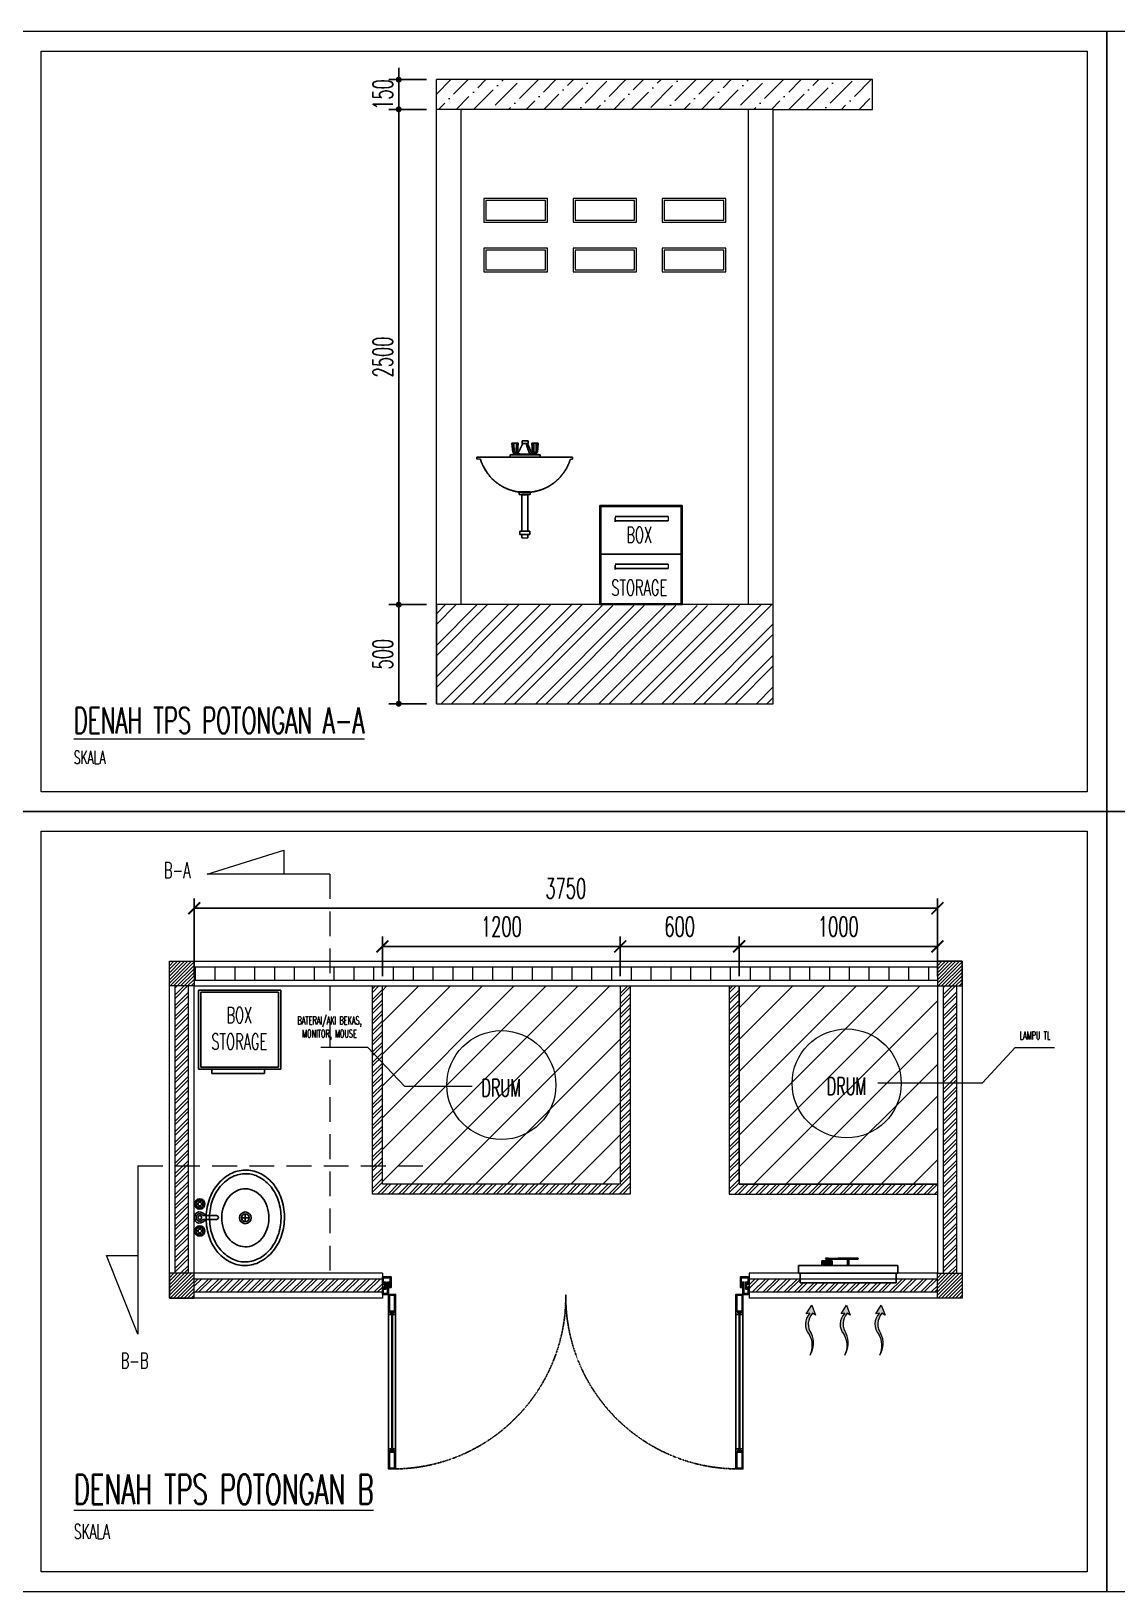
# Model space of a CAD drawing. Header units: millimetres. Extents: x -3140 to 122882, y -13467 to 35950.
# Drawn here: x 53919 to 59397, y -5590 to 2287 of the extents above; entities that cross this region are included whole.
import ezdxf

# ---------------------------------------------------------------- set-up
doc = ezdxf.new("R2010")
doc.units = ezdxf.units.MM
doc.header["$MEASUREMENT"] = 0
doc.linetypes.add('DASHEDX2', pattern=[38.1, 25.4, -12.7])
doc.linetypes.add('HIDDEN', pattern=[0.375, 0.25, -0.125])
doc.layers.add('ALM', color=120, linetype='Continuous')
doc.layers.add('Edges', color=7, linetype='Continuous')
doc.layers.add('inst ME', color=7, linetype='Continuous', lineweight=13)
doc.styles.add('300', font='rs.shx', dxfattribs={"width": 0.6, "height": 100})
doc.dimstyles.new('300', dxfattribs={"dimtxt": 50, "dimasz": 30, "dimexe": 50, "dimexo": 50, "dimgap": 30, "dimtad": 2, "dimdec": 0, "dimzin": 0, "dimtxsty": '300', "dimblk": 'DOT', "dimcen": 0.2, "dimclrd": 1, "dimclre": 1, "dimclrt": 3, "dimadec": 0, "dimazin": 0, "dimtfac": 1, "dimtdec": 0, "dimtix": 1, "dimtmove": 0, "dimatfit": 3, "dimfxl": 1, "dimtolj": 1, "dimtzin": 0, "dimarcsym": 0})
pattern_1 = [(45, (72548, -77493.48), (-26.516504, 26.516504), []), (45, (72565.68, -77493.48), (-26.516504, 26.516504), [])]

# ---------------------------------------------------------------- blocks, each defined once
blk = doc.blocks.new('A$C202B7152')
for p, q in [((0.1836, 0.5083, 0.01), (0.2175, 0.5083, 0.01)), ((0.1876, 0.4593, 0.01), (0.1836, 0.5083, 0.01)), ((0.1854, 0.5083, 0.01), (0.1895, 0.4593, 0.01)), ((0.1886, 0.5083, 0.01), (0.1916, 0.4593, 0.01)), ((0.1939, 0.5083, 0.01), (0.195, 0.4593, 0.01)), ((0.2072, 0.5083, 0.01), (0.2061, 0.4593, 0.01)), ((0.2126, 0.5083, 0.01), (0.2095, 0.4593, 0.01)), ((0.2158, 0.5083, 0.01), (0.2116, 0.4593, 0.01)), ((0.2175, 0.5083, 0.01), (0.2135, 0.4593, 0.01)), ((0.2409, 0.5057, 0.01), (0.2168, 0.4534, 0.01)), ((0.2378, 0.5215, 0.01), (0.27, 0.5215, 0.01)), ((0.2378, 0.5057, 0.01), (0.2378, 0.5215, 0.01)), ((0.27, 0.5057, 0.01), (0.2378, 0.5057, 0.01)), ((0.2661, 0.5057, 0.01), (0.2918, 0.4532, 0.01)), ((0.27, 0.5215, 0.01), (0.27, 0.5057, 0.01)), ((0.3242, 0.5083, 0.01), (0.2903, 0.5083, 0.01)), ((0.2903, 0.5083, 0.01), (0.2943, 0.4593, 0.01)), ((0.292, 0.5083, 0.01), (0.2962, 0.4593, 0.01)), ((0.2952, 0.5083, 0.01), (0.2983, 0.4593, 0.01)), ((0.3006, 0.5083, 0.01), (0.3017, 0.4593, 0.01)), ((0.3139, 0.5083, 0.01), (0.3128, 0.4593, 0.01)), ((0.3192, 0.5083, 0.01), (0.3162, 0.4593, 0.01)), ((0.3224, 0.5083, 0.01), (0.3183, 0.4593, 0.01)), ((0.3202, 0.4593, 0.01), (0.3242, 0.5083, 0.01)), ((0.1727, 0.4449, 0.01), (0.3343, 0.4449, 0.01)), ((0.1727, 0.4348, 0.01), (0.1727, 0.4449, 0.01)), ((0.2135, 0.4593, 0.01), (0.1876, 0.4593, 0.01)), ((0.2943, 0.4593, 0.01), (0.3202, 0.4593, 0.01)), ((0.3343, 0.4449, 0.01), (0.3343, 0.4348, 0.01))]:
    blk.add_line(p, q)
at = {"linetype": 'DASHEDX2'}
for p, q in [((0, 0.4338, 0.01), (0.5126, 0.4338, 0.01)), ((0, 0.4338, 0.01), (0, 0.4226, 0.01)), ((0.5126, 0.4338, 0.01), (0.5126, 0.4226, 0.01)), ((0.2271, 0.2467, 0.01), (0.2858, 0.2467, 0.01)), ((0.2271, 0.2325, 0.01), (0.2271, 0.2467, 0.01)), ((0.2858, 0.2325, 0.01), (0.2271, 0.2325, 0.01)), ((0.2392, 0.2305, 0.01), (0.2716, 0.2305, 0.01)), ((0.2392, 0.0364, 0.01), (0.2392, 0.2305, 0.01)), ((0.2716, 0.2305, 0.01), (0.2716, 0.0364, 0.01)), ((0.2858, 0.2467, 0.01), (0.2858, 0.2325, 0.01)), ((0.2291, 0.0364, 0.01), (0.2817, 0.0364, 0.01)), ((0.2291, 0.0182, 0.01), (0.2291, 0.0364, 0.01)), ((0.2817, 0.0182, 0.01), (0.2291, 0.0182, 0.01)), ((0.2392, 0, 0.01), (0.2392, 0.0182, 0.01)), ((0.2716, 0.0182, 0.01), (0.2716, 0, 0.01)), ((0.2817, 0.0364, 0.01), (0.2817, 0.0182, 0.01))]:
    blk.add_line(p, q, dxfattribs=at)
for centre, radius, start, end in [((-0.3833, 0.715, 0.01), 0.6657, 336.62365, 341.67507), ((0.2535, 0.1433, 0.01), 0.3122, 96.75998, 104.99699), ((0.1854, 0.4493, 0.01), 0.0103, 4.5286, 73.65735), ((0.1865, 0.4498, 0.01), 0.00987, 2.35421, 72.28954), ((0.1806, 0.4473, 0.01), 0.0173, 10.46857, 43.68179), ((0.2129, 0.4516, 0.01), 0.00923, 123.82998, 180.37672), ((0.2157, 0.4493, 0.01), 0.0103, 106.34265, 165.91992), ((0.2546, 0.595, 0.01), 0.1466, 255.0374, 284.68485), ((0.2535, 0.1433, 0.01), 0.3122, 75.00301, 82.96228), ((0.2921, 0.4493, 0.01), 0.0103, 14.08008, 73.65735), ((0.2949, 0.4516, 0.01), 0.00923, 359.62328, 56.17002), ((0.3272, 0.4473, 0.01), 0.0173, 136.31821, 169.53143), ((0.3213, 0.4498, 0.01), 0.00987, 107.71046, 177.64579), ((0.3224, 0.4493, 0.01), 0.0103, 106.34265, 175.4714)]:
    blk.add_arc(centre, radius, start, end)
blk.add_arc((0.2522, 0.4962, 0.01), 0.2522, 196.98117, 343.01883, dxfattribs=at)
blk = doc.blocks.new('Sink - Oval top')
for p, q in [((-1, 0), (1, 0)), ((0, 1), (0, -1))]:
    blk.add_line(p, q)
at = {"linetype": 'Continuous'}
for points in [[(-12.23, 0.39, 0.117634), (-11.46, -3.36, 0.104469), (-8.88, -6.8, 0.090016), (-5.08, -9.07, 0.08192), (-0.32, -10.02, 0.08192), (4.49, -9.38, 0.090016), (8.42, -7.36, 0.104469), (11.22, -4.09, 0.117634), (12.23, -0.39, 0.117634), (11.46, 3.36, 0.104469), (8.88, 6.8, 0.090016), (5.08, 9.07, 0.08192), (0.32, 10.02, 0.08192), (-4.49, 9.38, 0.090016), (-8.42, 7.36, 0.104469), (-11.22, 4.09, 0.117634)], [(-11.29, 0.16, 0.118622), (-10.52, -3.25, 0.104678), (-8.07, -6.36, 0.089562), (-4.54, -8.37, 0.081185), (-0.13, -9.15, 0.081185), (4.3, -8.49, 0.089562), (7.89, -6.58, 0.104678), (10.42, -3.55, 0.118622), (11.29, -0.16, 0.118622), (10.52, 3.25, 0.104678), (8.07, 6.36, 0.089562), (4.54, 8.37, 0.081185), (0.13, 9.15, 0.081185), (-4.3, 8.49, 0.089562), (-7.89, 6.58, 0.104678), (-10.42, 3.55, 0.118622)], [(-7.42, 0.08, 0.118283), (-6.91, -2.17, 0.104607), (-5.29, -4.21, 0.089718), (-2.97, -5.53, 0.081436), (-0.07, -6.04, 0.081436), (2.84, -5.59, 0.089718), (5.2, -4.33, 0.104607), (6.86, -2.32, 0.118283), (7.42, -0.08, 0.118283), (6.91, 2.17, 0.104607), (5.29, 4.21, 0.089718), (2.97, 5.53, 0.081436), (0.07, 6.04, 0.081436), (-2.84, 5.59, 0.089718), (-5.2, 4.33, 0.104607), (-6.86, 2.32, 0.118283)]]:
    blk.add_lwpolyline(points, format="xyb", close=True, dxfattribs=at)
for radius in [1.5, 1]:
    blk.add_circle((0, 0), radius)
blk = doc.blocks.new('Faucet - Bathroom top')
for p, q in [((-4.107, 0.125), (-4.375, 0.125)), ((-3.75, 0.4788), (-3.75, 0.75)), ((-3.5, 0.482), (-3.5, 0.75)), ((-3.1461, 0.125), (-2.875, 0.125)), ((3.143, 0.125), (2.875, 0.125)), ((3.5, 0.4788), (3.5, 0.75)), ((3.75, 0.482), (3.75, 0.75)), ((4.1039, 0.125), (4.375, 0.125)), ((-4.1039, -0.125), (-4.375, -0.125)), ((-3.75, -0.4821), (-3.75, -0.75)), ((-3.5, -0.4789), (-3.5, -0.75)), ((-3.143, -0.125), (-2.875, -0.125)), ((-0.5, -0.8639), (-0.5, -4.5)), ((0.5, -4.5), (0.5, -0.8631)), ((3.1461, -0.125), (2.875, -0.125)), ((3.5, -0.4821), (3.5, -0.75)), ((3.75, -0.4789), (3.75, -0.75)), ((4.107, -0.125), (4.375, -0.125))]:
    blk.add_line(p, q)
for centre, radius in [((-3.625, 0), 1.375), ((-4.625, 0), 0.2795), ((-3.625, 0), 0.5), ((-3.625, 1), 0.2795), ((-2.625, 0), 0.2795), ((0, 0), 0.5), ((3.625, 0), 1.375), ((2.625, 0), 0.2795), ((3.625, 0), 0.5), ((3.625, 1), 0.2795), ((4.625, 0), 0.2795), ((-3.625, -1), 0.2795), ((3.625, -1), 0.2795)]:
    blk.add_circle(centre, radius)
for centre, radius, start, end in [((-3.625, 0), 1, 105.2407, 164.2093), ((-3.625, 0), 1, 16.44125, 74.07887), ((0, 0), 1.5, 289.6514, 250.3603), ((0, 0), 1, 300.3431, 239.7554), ((3.625, 0), 1, 106.12, 164.0884), ((3.625, 0), 1, 16.23422, 73.90469), ((-3.625, 0), 1, 196.2342, 253.9047), ((-3.625, 0), 1, 286.12, 344.0884), ((3.625, 0), 1, 196.4413, 254.0789), ((3.625, 0), 1, 285.2407, 344.2093), ((0, -4.5), 0.5, 180, 0)]:
    blk.add_arc(centre, radius, start, end)
blk = doc.blocks.new('_ArchTick')
at = {"color": 0, "linetype": 'ByBlock', "const_width": 0.15}
blk.add_lwpolyline([(-0.5, -0.5), (0.5, 0.5)], dxfattribs=at)
blk = doc.blocks.new('*D77')
at = {"layer": 'Defpoints', "color": 0, "transparency": 16777216}
for p in [(54741.5, -2139.9), (54741.5, -2532.3), (58491.5, -2532.3)]:
    blk.add_point(p, dxfattribs=at)
at = {"layer": 'inst ME', "color": 1, "lineweight": -2, "transparency": 16777216}
for p, q in [((54741.5, -2482.3), (54741.5, -2089.9)), ((58491.5, -2482.3), (58491.5, -2089.9)), ((58491.5, -2139.9), (54741.5, -2139.9))]:
    blk.add_line(p, q, dxfattribs=at)
at = {"layer": 'inst ME', "color": 1, "lineweight": -2, "transparency": 16777216, "xscale": 60, "yscale": 60, "zscale": 60, "rotation": 180}
blk.add_blockref('_ArchTick', (54741.5, -2139.9), dxfattribs=at)
at = {"layer": 'inst ME', "color": 1, "lineweight": -2, "transparency": 16777216, "xscale": 60, "yscale": 60, "zscale": 60}
blk.add_blockref('_ArchTick', (58491.5, -2139.9), dxfattribs=at)
at = {"layer": 'inst ME', "color": 3, "transparency": 16777216, "insert": (56616.5, -2039.9), "char_height": 100, "attachment_point": 5, "style": '300'}
blk.add_mtext('\\A1;3750', dxfattribs=at)
blk = doc.blocks.new('industrial exhaust fan pl')
at = {"layer": 'Edges'}
for p, q in [((36.54, 59.13), (36.54, 63.13)), ((48.3, 63.13), (36.54, 63.13)), ((48.3, 64.5), (48.21, 64.5)), ((48.21, 64.5), (48.21, 64.27)), ((48.21, 64.27), (48.3, 64.27)), ((48.3, 65.34), (48.3, 64.5)), ((49.64, 65.34), (48.3, 65.34)), ((48.54, 64.5), (48.3, 64.5)), ((48.3, 64.27), (48.3, 63.13)), ((48.3, 64.27), (48.92, 64.27)), ((48.3, 63.13), (48.39, 63.13)), ((48.92, 64.27), (48.39, 63.83)), ((48.39, 63.83), (48.39, 63.13)), ((48.39, 63.13), (48.44, 63.13)), ((48.44, 63.83), (48.45, 63.84)), ((48.44, 63.83), (48.44, 63.13)), ((48.44, 63.13), (48.45, 63.13)), ((48.45, 63.84), (48.92, 64.24)), ((48.45, 63.84), (48.45, 63.13)), ((48.45, 63.13), (48.57, 63.13)), ((49.09, 65.27), (48.54, 64.5)), ((48.54, 64.5), (53.17, 64.5)), ((48.57, 63.83), (48.99, 64.18)), ((48.57, 63.83), (48.57, 63.13)), ((48.57, 63.13), (48.77, 63.13)), ((48.77, 63.83), (49.15, 64.12)), ((48.77, 63.83), (48.77, 63.13)), ((48.77, 63.13), (49.44, 63.13)), ((48.92, 64.27), (48.92, 64.27)), ((48.92, 64.27), (48.92, 64.24)), ((48.92, 64.24), (48.97, 64.27)), ((48.92, 64.27), (48.97, 64.27)), ((48.99, 64.27), (48.97, 64.27)), ((48.99, 64.27), (48.99, 64.18)), ((48.99, 64.18), (49.1, 64.27)), ((48.99, 64.27), (49.1, 64.27)), ((49.64, 65.27), (49.09, 65.27)), ((49.1, 64.27), (49.15, 64.27)), ((49.15, 64.27), (49.15, 64.12)), ((49.15, 64.12), (49.36, 64.27)), ((49.15, 64.27), (49.36, 64.27)), ((49.36, 64.27), (49.44, 64.27)), ((49.44, 64.27), (49.44, 63.13)), ((49.44, 64.27), (49.55, 64.27)), ((49.44, 63.13), (49.55, 63.13)), ((49.55, 63.83), (49.55, 64.27)), ((49.55, 64.27), (49.64, 64.27)), ((49.55, 63.83), (49.55, 63.13)), ((49.64, 63.83), (49.55, 63.83)), ((49.55, 63.13), (49.64, 63.13)), ((49.64, 65.34), (49.64, 65.27)), ((50.55, 65.34), (49.64, 65.34)), ((49.64, 65.27), (52.07, 65.27)), ((49.64, 63.83), (49.64, 64.27)), ((49.64, 64.27), (49.97, 64.27)), ((49.64, 63.83), (49.64, 63.13)), ((49.64, 63.13), (49.97, 63.13)), ((49.97, 63.83), (49.97, 64.27)), ((49.97, 64.27), (50.06, 64.27)), ((50.06, 63.83), (49.97, 63.83)), ((49.97, 63.83), (49.97, 63.13)), ((49.97, 63.13), (50.06, 63.13)), ((50.06, 63.83), (50.06, 64.27)), ((50.39, 64.27), (50.06, 64.27)), ((50.06, 63.83), (50.06, 63.13)), ((50.06, 63.13), (50.39, 63.13)), ((50.11, 66.59), (50.11, 66.72)), ((50.11, 66.72), (51.61, 66.72)), ((50.11, 66.59), (50.55, 66.59)), ((50.11, 66.2), (50.11, 66.33)), ((50.55, 66.33), (50.11, 66.33)), ((50.11, 66.2), (50.55, 66.2)), ((50.39, 63.83), (50.39, 64.27)), ((50.39, 64.27), (50.48, 64.27)), ((50.48, 63.83), (50.39, 63.83)), ((50.39, 63.83), (50.39, 63.13)), ((50.39, 63.13), (50.48, 63.13)), ((50.48, 63.83), (50.48, 64.27)), ((50.48, 64.27), (50.81, 64.27)), ((50.48, 63.83), (50.48, 63.13)), ((50.48, 63.13), (50.81, 63.13)), ((50.55, 66.33), (50.55, 66.59)), ((50.56, 66.59), (50.55, 66.59)), ((50.56, 66.33), (50.55, 66.33)), ((50.55, 65.34), (50.55, 66.2)), ((50.55, 66.2), (51.16, 66.2)), ((50.55, 65.34), (51.16, 65.34)), ((50.56, 66.59), (50.56, 66.33)), ((50.56, 66.59), (51.61, 66.59)), ((51.61, 66.33), (50.56, 66.33)), ((50.81, 63.83), (50.81, 64.27)), ((50.9, 64.27), (50.81, 64.27)), ((50.81, 63.83), (50.9, 63.83)), ((50.81, 63.83), (50.81, 63.13)), ((50.81, 63.13), (50.9, 63.13)), ((50.9, 64.27), (51.19, 64.27)), ((50.9, 63.83), (50.9, 64.27)), ((50.9, 63.83), (50.9, 63.13)), ((50.9, 63.13), (51.19, 63.13)), ((51.16, 65.34), (51.16, 66.2)), ((51.16, 66.2), (51.61, 66.2)), ((52.07, 65.34), (51.16, 65.34)), ((51.19, 63.83), (51.19, 64.27)), ((51.19, 64.27), (51.27, 64.27)), ((51.19, 63.83), (51.27, 63.83)), ((51.19, 63.83), (51.19, 63.13)), ((51.19, 63.13), (51.27, 63.13)), ((51.27, 63.83), (51.27, 64.27)), ((51.61, 64.27), (51.27, 64.27)), ((51.27, 63.83), (51.27, 63.13)), ((51.27, 63.13), (51.61, 63.13)), ((51.61, 66.59), (51.61, 66.72)), ((56.54, 66.59), (51.61, 66.59)), ((51.61, 66.2), (51.61, 66.33)), ((51.61, 66.33), (56.54, 66.33)), ((51.61, 63.83), (51.61, 64.27)), ((51.61, 64.27), (51.69, 64.27)), ((51.61, 63.83), (51.61, 63.13)), ((51.61, 63.83), (51.69, 63.83)), ((51.61, 63.13), (51.69, 63.13)), ((51.69, 63.83), (51.69, 64.27)), ((51.69, 64.27), (52.02, 64.27)), ((51.69, 63.83), (51.69, 63.13)), ((51.69, 63.13), (52.02, 63.13)), ((52.02, 63.83), (52.02, 64.27)), ((52.02, 64.27), (52.11, 64.27)), ((52.02, 63.83), (52.11, 63.83)), ((52.02, 63.83), (52.02, 63.13)), ((52.02, 63.13), (52.11, 63.13)), ((52.07, 65.34), (52.07, 65.27)), ((53.41, 65.34), (52.07, 65.34)), ((52.62, 65.27), (52.07, 65.27)), ((52.11, 63.83), (52.11, 64.27)), ((52.28, 64.27), (52.11, 64.27)), ((52.11, 63.83), (52.11, 63.13)), ((52.11, 63.13), (52.28, 63.13)), ((52.28, 64.27), (52.28, 63.13)), ((52.28, 64.27), (52.36, 64.27)), ((52.28, 63.13), (52.94, 63.13)), ((52.57, 64.11), (52.36, 64.27)), ((52.36, 64.27), (52.57, 64.27)), ((52.57, 64.27), (52.57, 64.11)), ((52.57, 64.27), (52.62, 64.27)), ((52.94, 63.83), (52.57, 64.11)), ((52.62, 65.27), (53.17, 64.5)), ((52.73, 64.19), (52.62, 64.27)), ((52.62, 64.27), (52.73, 64.27)), ((52.73, 64.27), (52.73, 64.19)), ((52.73, 64.27), (52.75, 64.27)), ((53.14, 63.83), (52.73, 64.19)), ((52.78, 64.25), (52.75, 64.27)), ((52.75, 64.27), (52.78, 64.27)), ((52.78, 64.27), (52.78, 64.25)), ((52.79, 64.27), (52.78, 64.27)), ((52.78, 64.27), (52.78, 64.27)), ((52.78, 64.27), (52.79, 64.27)), ((53.26, 63.83), (52.78, 64.25)), ((52.79, 64.27), (52.79, 64.27)), ((53.32, 63.83), (52.79, 64.27)), ((53.41, 64.27), (52.79, 64.27)), ((52.94, 63.83), (52.94, 63.13)), ((52.94, 63.13), (53.14, 63.13)), ((53.14, 63.83), (53.14, 63.13)), ((53.14, 63.13), (53.26, 63.13)), ((53.41, 64.5), (53.17, 64.5)), ((53.26, 63.83), (53.26, 63.13)), ((53.26, 63.13), (53.32, 63.13)), ((53.32, 63.83), (53.32, 63.13)), ((53.32, 63.13), (53.41, 63.13)), ((53.41, 64.5), (53.41, 65.34)), ((53.5, 64.5), (53.41, 64.5)), ((53.41, 64.27), (53.5, 64.27)), ((53.41, 63.13), (53.41, 64.27)), ((61.2, 63.13), (53.41, 63.13)), ((53.5, 64.5), (53.5, 64.27)), ((56.54, 66.59), (56.54, 66.72)), ((56.54, 66.72), (66.55, 66.72)), ((56.54, 66.59), (57.35, 66.59)), ((56.54, 66.2), (56.54, 66.33)), ((57.35, 66.33), (56.54, 66.33)), ((56.54, 66.2), (61.03, 66.2)), ((57.35, 66.33), (57.35, 66.59)), ((57.35, 66.59), (66.39, 66.59)), ((66.39, 66.33), (57.35, 66.33)), ((61.03, 66.2), (61.03, 66.07)), ((61.23, 66.2), (61.03, 66.2)), ((61.03, 66.07), (61.2, 66.07)), ((61.2, 63.13), (61.2, 66.07)), ((61.2, 66.07), (61.23, 66.07)), ((61.2, 63.13), (61.89, 63.13)), ((61.23, 66.2), (61.23, 66.07)), ((61.23, 66.2), (61.86, 66.2)), ((61.23, 66.07), (61.86, 66.07)), ((61.86, 66.2), (61.86, 66.07)), ((61.86, 66.2), (62.06, 66.2)), ((61.86, 66.07), (61.89, 66.07)), ((61.89, 63.13), (61.89, 66.07)), ((61.89, 66.07), (62.06, 66.07)), ((61.89, 63.13), (86.54, 63.13)), ((62.06, 66.2), (62.06, 66.07)), ((62.06, 66.2), (66.55, 66.2)), ((66.39, 66.59), (66.39, 66.33)), ((66.39, 66.59), (66.55, 66.59)), ((66.39, 66.33), (66.55, 66.33)), ((66.55, 66.59), (66.55, 66.72)), ((66.55, 66.2), (66.55, 66.33)), ((86.54, 59.13), (86.54, 63.13)), ((36.54, 59.13), (37.34, 59.13)), ((37.34, 59.13), (37.34, 54.25)), ((37.34, 59.13), (85.75, 59.13)), ((85.75, 59.13), (85.75, 54.25)), ((85.75, 59.13), (86.54, 59.13)), ((85.75, 54.25), (37.34, 54.25))]:
    blk.add_line(p, q, dxfattribs=at)
blk = doc.blocks.new('*D57')
at = {"layer": 'Defpoints', "color": 0, "transparency": 16777216}
for p in [(57491.1, -2332.5), (56891.5, -2532.3), (57491.1, -2532.3)]:
    blk.add_point(p, dxfattribs=at)
at = {"layer": 'inst ME', "color": 1, "lineweight": -2, "transparency": 16777216}
for p, q in [((56891.5, -2482.3), (56891.5, -2282.5)), ((57491.1, -2482.3), (57491.1, -2282.5)), ((56891.5, -2332.5), (57491.1, -2332.5))]:
    blk.add_line(p, q, dxfattribs=at)
at = {"layer": 'inst ME', "color": 1, "lineweight": -2, "transparency": 16777216, "xscale": 60, "yscale": 60, "zscale": 60, "rotation": 180}
blk.add_blockref('_ArchTick', (56891.5, -2332.5), dxfattribs=at)
at = {"layer": 'inst ME', "color": 1, "lineweight": -2, "transparency": 16777216, "xscale": 60, "yscale": 60, "zscale": 60}
blk.add_blockref('_ArchTick', (57491.1, -2332.5), dxfattribs=at)
at = {"layer": 'inst ME', "color": 3, "transparency": 16777216, "insert": (57191.3, -2232.5), "char_height": 100, "attachment_point": 5, "style": '300'}
blk.add_mtext('\\A1;600', dxfattribs=at)
blk = doc.blocks.new('*D78')
at = {"layer": 'Defpoints', "color": 0, "transparency": 16777216}
for p in [(58491.5, -2332.5), (57491.5, -2532.3), (58491.5, -2532.3)]:
    blk.add_point(p, dxfattribs=at)
at = {"layer": 'inst ME', "color": 1, "lineweight": -2, "transparency": 16777216}
for p, q in [((57491.5, -2482.3), (57491.5, -2282.5)), ((58491.5, -2482.3), (58491.5, -2282.5)), ((57491.5, -2332.5), (58491.5, -2332.5))]:
    blk.add_line(p, q, dxfattribs=at)
at = {"layer": 'inst ME', "color": 1, "lineweight": -2, "transparency": 16777216, "xscale": 60, "yscale": 60, "zscale": 60, "rotation": 180}
blk.add_blockref('_ArchTick', (57491.5, -2332.5), dxfattribs=at)
at = {"layer": 'inst ME', "color": 1, "lineweight": -2, "transparency": 16777216, "xscale": 60, "yscale": 60, "zscale": 60}
blk.add_blockref('_ArchTick', (58491.5, -2332.5), dxfattribs=at)
at = {"layer": 'inst ME', "color": 3, "transparency": 16777216, "insert": (57991.5, -2232.5), "char_height": 100, "attachment_point": 5, "style": '300'}
blk.add_mtext('\\A1;1000', dxfattribs=at)
blk = doc.blocks.new('*D79')
at = {"layer": 'Defpoints', "color": 0, "transparency": 16777216}
for p in [(55691.5, -2332.5), (55691.5, -2532.3), (56891.5, -2532.3)]:
    blk.add_point(p, dxfattribs=at)
at = {"layer": 'inst ME', "color": 1, "lineweight": -2, "transparency": 16777216}
for p, q in [((55691.5, -2482.3), (55691.5, -2282.5)), ((56891.5, -2482.3), (56891.5, -2282.5)), ((56891.5, -2332.5), (55691.5, -2332.5))]:
    blk.add_line(p, q, dxfattribs=at)
at = {"layer": 'inst ME', "color": 1, "lineweight": -2, "transparency": 16777216, "xscale": 60, "yscale": 60, "zscale": 60, "rotation": 180}
blk.add_blockref('_ArchTick', (55691.5, -2332.5), dxfattribs=at)
at = {"layer": 'inst ME', "color": 1, "lineweight": -2, "transparency": 16777216, "xscale": 60, "yscale": 60, "zscale": 60}
blk.add_blockref('_ArchTick', (56891.5, -2332.5), dxfattribs=at)
at = {"layer": 'inst ME', "color": 3, "transparency": 16777216, "insert": (56291.5, -2232.5), "char_height": 100, "attachment_point": 5, "style": '300'}
blk.add_mtext('\\A1;1200', dxfattribs=at)
blk = doc.blocks.new('_Dot')
at = {"color": 0, "lineweight": -2}
blk.add_line((-0.5, 0), (-1, 0), dxfattribs=at)
at = {"color": 0, "const_width": 0.5}
blk.add_lwpolyline([(-0.25, 0, 1), (0.25, 0, 1)], format="xyb", close=True, dxfattribs=at)
blk = doc.blocks.new('*D70')
at = {"color": 1, "lineweight": -2, "transparency": 16777216}
for p, q in [((55913.5, -607.6), (55723.5, -607.6)), ((55773.5, -1077.6), (55773.5, -637.6)), ((55913.5, -1107.6), (55723.5, -1107.6))]:
    blk.add_line(p, q, dxfattribs=at)
at = {"layer": 'Defpoints', "color": 0, "transparency": 16777216}
for p in [(55773.5, -607.6), (55963.5, -607.6), (55963.5, -1107.6)]:
    blk.add_point(p, dxfattribs=at)
at = {"color": 1, "lineweight": -2, "transparency": 16777216, "xscale": 30, "yscale": 30, "zscale": 30}
for p, rotation in [((55773.5, -607.6), 90), ((55773.5, -1107.6), 270)]:
    blk.add_blockref('_Dot', p, dxfattribs=dict(at, rotation=rotation))
at = {"color": 3, "transparency": 16777216, "insert": (55693.5, -857.6), "char_height": 100, "attachment_point": 5, "rotation": 90, "style": '300'}
blk.add_mtext('\\A1;500', dxfattribs=at)
blk = doc.blocks.new('*D71')
at = {"color": 1, "lineweight": -2, "transparency": 16777216}
for p, q in [((55913.5, 1892.4), (55723.5, 1892.4)), ((55773.5, -577.6), (55773.5, 1862.4)), ((55913.5, -607.6), (55723.5, -607.6))]:
    blk.add_line(p, q, dxfattribs=at)
at = {"layer": 'Defpoints', "color": 0, "transparency": 16777216}
for p in [(55773.5, 1892.4), (55963.5, 1892.4), (55963.5, -607.6)]:
    blk.add_point(p, dxfattribs=at)
at = {"color": 1, "lineweight": -2, "transparency": 16777216, "xscale": 30, "yscale": 30, "zscale": 30}
for p, rotation in [((55773.5, 1892.4), 90), ((55773.5, -607.6), 270)]:
    blk.add_blockref('_Dot', p, dxfattribs=dict(at, rotation=rotation))
at = {"color": 3, "transparency": 16777216, "insert": (55693.5, 642.4), "char_height": 100, "attachment_point": 5, "rotation": 90, "style": '300'}
blk.add_mtext('\\A1;2500', dxfattribs=at)
blk = doc.blocks.new('*D72')
at = {"color": 1, "lineweight": -2, "transparency": 16777216}
for p, q in [((55773.5, 2072.4), (55773.5, 2102.4)), ((55913.5, 2042.4), (55723.5, 2042.4)), ((55773.5, 1892.4), (55773.5, 2042.4)), ((55913.5, 1892.4), (55723.5, 1892.4)), ((55773.5, 1862.4), (55773.5, 1832.4))]:
    blk.add_line(p, q, dxfattribs=at)
at = {"layer": 'Defpoints', "color": 0, "transparency": 16777216}
for p in [(55773.5, 2042.4), (55963.5, 2042.4), (55963.5, 1892.4)]:
    blk.add_point(p, dxfattribs=at)
at = {"color": 1, "lineweight": -2, "transparency": 16777216, "xscale": 30, "yscale": 30, "zscale": 30}
for p, rotation in [((55773.5, 2042.4), 270), ((55773.5, 1892.4), 90)]:
    blk.add_blockref('_Dot', p, dxfattribs=dict(at, rotation=rotation))
at = {"color": 3, "transparency": 16777216, "insert": (55693.5, 1967.4), "char_height": 100, "attachment_point": 5, "rotation": 90, "style": '300'}
blk.add_mtext('\\A1;150', dxfattribs=at)

msp = doc.modelspace()

# ---------------------------------------------------------------- hatches: boundary and pattern name
at = {"layer": 'inst ME'}
h = msp.add_hatch(dxfattribs=at)
h.set_pattern_fill('ANSI36', color=4, scale=500)
h.set_pattern_definition([(45, (36870.45, -90220.656), (33.14563, 121.53398), [156.25, -31.25, 0, -31.25])])
h.paths.add_polyline_path([(58163.5, 2042.4), (55963.5, 2042.4), (55963.5, 1892.4), (57663.5, 1892.4), (58163.5, 1892.4)])
h = msp.add_hatch(dxfattribs=at)
h.set_pattern_fill('ANSI32', color=129, scale=300)
h.set_pattern_definition([(45, (56264.03, -74493.78), (-79.54951, 79.54951), []), (45, (56317.06, -74493.78), (-79.54951, 79.54951), [])])
h.paths.add_polyline_path([(55963.5, -607.6), (56783.9, -607.6), (56783.9, -612.6), (57199.3, -612.6), (57663.5, -607.6), (57663.5, -1107.6), (55963.5, -1107.6)])
h = msp.add_hatch(dxfattribs=at)
h.set_pattern_fill('ANSI31', color=129, scale=100, angle=360)
h.set_pattern_definition([(45, (125227.82, -34614.245), (-8.8388348, 8.8388348), [])])
h.paths.add_polyline_path([(54741.5, -2407.3), (54616.5, -2407.3), (54616.5, -2532.3), (54741.5, -2532.3)])
h = msp.add_hatch(dxfattribs=at)
h.set_pattern_fill('_USER', color=4, scale=100, angle=90, pattern_type=0)
h.set_pattern_definition([(90, (72548, -77493.48), (-100, 6e-15), [])])
h.paths.add_polyline_path([(58491.5, -2436.3), (54741.5, -2436.3), (54741.5, -2503.3), (58491.5, -2503.3)])
h = msp.add_hatch(dxfattribs=at)
h.set_pattern_fill('ANSI31', color=129, scale=100, angle=360)
h.set_pattern_definition([(45, (129102.82, -34614.245), (-8.8388348, 8.8388348), [])])
h.paths.add_polyline_path([(58616.5, -2407.3), (58491.5, -2407.3), (58491.5, -2532.3), (58616.5, -2532.3)])
h = msp.add_hatch(dxfattribs=at)
h.set_pattern_fill('ANSI32', color=129, scale=100, angle=360)
h.set_pattern_definition([(45, (125227.82, -34614.245), (-26.516504, 26.516504), []), (45, (125245.498, -34614.245), (-26.516504, 26.516504), [])])
h.paths.add_polyline_path([(54712.5, -2532.3), (54645.5, -2532.3), (54645.5, -3982.3), (54712.5, -3982.3)])
h = msp.add_hatch(dxfattribs=at)
h.set_pattern_fill('ANSI32', color=4, scale=100)
h.set_pattern_definition([(45, (72548, -77493.48), (-26.516504, 26.516504), []), (45, (72565.68, -77493.48), (-26.516504, 26.516504), [])])
h.paths.add_polyline_path([(56941.5, -2532.3), (56891.5, -2532.3), (56891.5, -3532.3), (55691.5, -3532.3), (55691.5, -2532.3), (55641.5, -2532.3), (55641.5, -3582.3), (56941.5, -3582.3)])
h.paths.add_polyline_path([(57491.5, -2532.3), (57441.5, -2532.3), (57441.5, -3582.3), (58491.5, -3582.3), (58491.5, -3532.3), (57491.5, -3532.3)])
h = msp.add_hatch(dxfattribs=at)
h.set_pattern_fill('ANSI31', color=129, scale=909.090909, angle=360)
h.set_pattern_definition([(45, (77832.31, -70891.47), (-80.35304, 80.35304), [])])
h.paths.add_polyline_path([(56891.5, -2532.3), (55691.5, -2532.3), (55691.5, -3532.3), (56891.5, -3532.3)])
h = msp.add_hatch(dxfattribs=at)
h.set_pattern_fill('ANSI31', color=129, scale=909.090909, angle=360)
h.set_pattern_definition([(45, (82126.8, -59002.83), (-80.35304, 80.35304), [])])
h.paths.add_polyline_path([(58491.5, -2532.3), (57491.5, -2532.3), (57491.5, -3532.3), (58491.5, -3532.3)])
h = msp.add_hatch(dxfattribs=at)
h.set_pattern_fill('ANSI32', color=129, scale=100, angle=360)
h.set_pattern_definition([(45, (129102.82, -34614.245), (-26.516504, 26.516504), []), (45, (129120.498, -34614.245), (-26.516504, 26.516504), [])])
h.paths.add_polyline_path([(58587.5, -2532.3), (58520.5, -2532.3), (58520.5, -3982.3), (58587.5, -3982.3)])
h = msp.add_hatch(dxfattribs=at)
h.set_pattern_fill('ANSI31', color=129, scale=100, angle=360)
h.set_pattern_definition([(45, (125227.82, -36189.245), (-8.8388348, 8.8388348), [])])
h.paths.add_polyline_path([(54741.5, -3982.3), (54616.5, -3982.3), (54616.5, -4107.3), (54741.5, -4107.3)])
h = msp.add_hatch(dxfattribs=at)
h.set_pattern_fill('ANSI32', color=129, scale=100, angle=360)
h.set_pattern_definition(pattern_1)
h.paths.add_polyline_path([(55691.4, -4011.3), (54741.5, -4011.3), (54741.5, -4078.3), (55691.4, -4078.3)])
h = msp.add_hatch(dxfattribs=at)
h.set_pattern_fill('ANSI32', color=129, scale=100, angle=360)
h.set_pattern_definition(pattern_1)
h.paths.add_polyline_path([(58491.5, -4011.3), (58283.6, -4011.3), (58283.6, -4031.1), (57799.3, -4031.1), (57799.3, -4011.3), (57541.4, -4011.3), (57541.4, -4078.3), (58491.5, -4078.3)])
h = msp.add_hatch(dxfattribs=at)
h.set_pattern_fill('ANSI31', color=129, scale=100, angle=360)
h.set_pattern_definition([(45, (129102.82, -36189.245), (-8.8388348, 8.8388348), [])])
h.paths.add_polyline_path([(58616.5, -3982.3), (58491.5, -3982.3), (58491.5, -4107.3), (58616.5, -4107.3)])
h = msp.add_hatch(color=4, dxfattribs=at)
h.dxf.hatch_style = 1
h.paths.add_polyline_path([(57830, -4187), (57848.7, -4184.4, 0.398617), (57844.9, -4291.3, -0.256098), (57849.5, -4394.9, 0.254419), (57855.5, -4287.2, -0.347199), (57860.7, -4184.4), (57876.2, -4193.5), (57857.3, -4142.5)])
h = msp.add_hatch(color=4, dxfattribs=at)
h.dxf.hatch_style = 1
h.paths.add_polyline_path([(58005.5, -4187), (58024.2, -4184.4, 0.398617), (58020.4, -4291.3, -0.256098), (58025, -4394.9, 0.254419), (58031.1, -4287.2, -0.347199), (58036.2, -4184.4), (58051.7, -4193.5), (58032.8, -4142.5)])
h = msp.add_hatch(color=4, dxfattribs=at)
h.dxf.hatch_style = 1
h.paths.add_polyline_path([(58181.1, -4187), (58199.7, -4184.4, 0.398617), (58195.9, -4291.3, -0.256098), (58200.6, -4394.9, 0.254419), (58206.6, -4287.2, -0.347199), (58211.7, -4184.4), (58227.2, -4193.5), (58208.3, -4142.5)])

# ---------------------------------------------------------------- linework, layer by layer
at = {"linetype": 'Continuous'}
for p, q in [((56866, -189.8), (56866, -167.6)), ((57132.7, -184.8), (56866, -184.8)), ((56866, -429.8), (56866, -407.6)), ((57132.7, -424.8), (56866, -424.8)), ((54763.2, -2552.7), (54763.2, -2952.6)), ((55178.6, -2552.7), (54763.2, -2552.7)), ((54774.3, -2563.8), (54774.3, -2941.5)), ((55167.5, -2563.8), (54774.3, -2563.8)), ((55167.5, -2941.5), (55167.5, -2563.8)), ((55178.6, -2952.6), (55178.6, -2552.7)), ((54763.2, -2952.6), (55178.6, -2952.6)), ((54774.3, -2941.5), (55167.5, -2941.5)), ((54829.9, -2952.6), (54829.9, -2974.8)), ((54829.9, -2974.8), (55096.5, -2974.8)), ((55096.5, -2974.8), (55096.5, -2952.6))]:
    msp.add_line(p, q, dxfattribs=at)
for points in [[(56788.9, -607.6), (56788.9, -107.6), (57204.3, -107.6), (57204.3, -607.6), (56788.9, -607.6)], [(56866, -162.6), (57132.7, -162.6)], [(57194.3, -352.6), (56788.9, -352.6)], [(56866, -402.6), (57132.7, -402.6)]]:
    msp.add_lwpolyline(points)
msp.add_lwpolyline([(56793.9, -602.6), (56793.9, -112.6), (57199.3, -112.6), (57199.3, -602.6)], close=True)
at = {"layer": 'ALM'}
for p, q in [((55722.2, -4190), (55722.2, -4868.4)), ((55757.5, -4190), (55757.5, -4868.4)), ((57475.3, -4190), (57475.3, -4868.4)), ((57510.6, -4190), (57510.6, -4868.4))]:
    msp.add_line(p, q, dxfattribs=at)
for points in [[(55722.2, -4031.4), (55727.1, -4031.4), (55731.1, -4039.4), (55735.5, -4039.4), (55735.5, -4000.6), (55691.4, -4000.6), (55691.4, -4039.4), (55695.8, -4039.4), (55699.8, -4031.4), (55704.2, -4031.4), (55704.2, -4044.7), (55704.2, -4057.9), (55699.8, -4057.9), (55695.8, -4049.9), (55691.4, -4049.9), (55691.4, -4088.7), (55722.2, -4088.7)], [(55717.8, -4084.3), (55695.8, -4084.3), (55695.8, -4062.3), (55708.6, -4062.3), (55708.6, -4044.7), (55708.6, -4027), (55695.8, -4027), (55695.8, -4005), (55731.1, -4005), (55731.1, -4027), (55717.8, -4027)], [(57510.6, -4031.4), (57505.7, -4031.4), (57501.8, -4039.4), (57497.4, -4039.4), (57497.4, -4000.6), (57541.4, -4000.6), (57541.4, -4039.4), (57537, -4039.4), (57533, -4031.4), (57528.6, -4031.4), (57528.6, -4044.7), (57528.6, -4057.9), (57533, -4057.9), (57537, -4049.9), (57541.4, -4049.9), (57541.4, -4088.7), (57510.6, -4088.7)], [(57515, -4084.3), (57537, -4084.3), (57537, -4062.3), (57524.2, -4062.3), (57524.2, -4044.7), (57524.2, -4027), (57537, -4027), (57537, -4005), (57501.8, -4005), (57501.8, -4027), (57515, -4027)], [(55745.2, -4190), (55745.2, -4185.6), (55748.7, -4181.7), (55748.7, -4177.2), (55731.1, -4177.2), (55731.1, -4181.7), (55734.6, -4185.6), (55734.6, -4190), (55722.2, -4190), (55722.2, -4088.7), (55726.7, -4088.7), (55726.7, -4088.7), (55753.1, -4088.7), (55753.1, -4088.7), (55757.5, -4088.7), (55757.5, -4190)], [(55735.5, -4040.3), (55730.5, -4040.3), (55726.6, -4032.3), (55723.1, -4032.3), (55723.1, -4044.7), (55731.1, -4044.7), (55731.1, -4049.1), (55723.1, -4049.1), (55723.1, -4053.5), (55735.5, -4053.5)], [(55753.1, -4172.8), (55753.1, -4093.1), (55726.7, -4093.1), (55726.7, -4172.8)], [(57487.7, -4190), (57487.7, -4185.6), (57484.2, -4181.7), (57484.2, -4177.2), (57501.8, -4177.2), (57501.8, -4181.7), (57498.2, -4185.6), (57498.2, -4190), (57510.6, -4190), (57510.6, -4088.7), (57506.2, -4088.7), (57506.2, -4088.7), (57479.7, -4088.7), (57479.7, -4088.7), (57475.3, -4088.7), (57475.3, -4190)], [(57479.7, -4172.8), (57479.7, -4093.1), (57506.2, -4093.1), (57506.2, -4172.8)], [(57497.4, -4040.3), (57502.3, -4040.3), (57506.3, -4032.3), (57509.7, -4032.3), (57509.7, -4044.7), (57501.8, -4044.7), (57501.8, -4049.1), (57509.7, -4049.1), (57509.7, -4053.5), (57497.4, -4053.5)], [(55745.2, -4868.4), (55745.2, -4872.8), (55748.7, -4876.7), (55748.7, -4881.1), (55731.1, -4881.1), (55731.1, -4876.7), (55734.6, -4872.8), (55734.6, -4868.4), (55722.2, -4868.4), (55722.2, -4969.7), (55726.7, -4969.7), (55726.7, -4969.7), (55753.1, -4969.7), (55753.1, -4969.7), (55757.5, -4969.7), (55757.5, -4868.4)], [(57487.7, -4868.4), (57487.7, -4872.8), (57484.2, -4876.7), (57484.2, -4881.1), (57501.8, -4881.1), (57501.8, -4876.7), (57498.2, -4872.8), (57498.2, -4868.4), (57510.6, -4868.4), (57510.6, -4969.7), (57506.2, -4969.7), (57506.2, -4969.7), (57479.7, -4969.7), (57479.7, -4969.7), (57475.3, -4969.7), (57475.3, -4868.4)], [(55753.1, -4885.5), (55753.1, -4965.3), (55726.7, -4965.3), (55726.7, -4885.5)], [(57479.7, -4885.5), (57479.7, -4965.3), (57506.2, -4965.3), (57506.2, -4885.5)]]:
    msp.add_lwpolyline(points, close=True, dxfattribs=at)
at = {"layer": 'ALM', "color": 251}
for points in [[(55741.6, -4190), (55741.6, -4180.8), (55738.1, -4180.8), (55738.1, -4190), (55734.6, -4190), (55734.6, -4177.2), (55745.2, -4177.2), (55745.2, -4190)], [(55738.1, -4877.6), (55738.1, -4180.8), (55741.6, -4180.8), (55741.6, -4877.6)], [(57491.2, -4190), (57491.2, -4180.8), (57494.7, -4180.8), (57494.7, -4190), (57498.2, -4190), (57498.2, -4177.2), (57487.7, -4177.2), (57487.7, -4190)], [(57494.7, -4877.6), (57494.7, -4180.8), (57491.2, -4180.8), (57491.2, -4877.6)], [(55741.6, -4868.4), (55741.6, -4877.6), (55738.1, -4877.6), (55738.1, -4868.4), (55734.6, -4868.4), (55734.6, -4881.1), (55745.2, -4881.1), (55745.2, -4868.4)], [(57491.2, -4868.4), (57491.2, -4877.6), (57494.7, -4877.6), (57494.7, -4868.4), (57498.2, -4868.4), (57498.2, -4881.1), (57487.7, -4881.1), (57487.7, -4868.4)]]:
    msp.add_lwpolyline(points, close=True, dxfattribs=at)
at = {"layer": 'ALM', "color": 251, "linetype": 'HIDDEN', "ltscale": 0.35}
for centre, start, end in [((55746, -4099.3), 270.75602, 0.69443), ((57487, -4099.3), 179.30557, 269.24398)]:
    msp.add_arc(centre, 870.5, start, end, dxfattribs=at)
at = {"layer": 'inst ME'}
for p, q in [((55691.4, -3982.3), (55691.4, -4107.3)), ((57541.4, -3982.3), (57541.4, -4107.3))]:
    msp.add_line(p, q, dxfattribs=at)
for points in [[(59346.6, -1651.6), (53869.3, -1651.6), (53869.3, 2286.8), (59346.6, 2286.8)], [(64823.9, -1651.6), (59346.6, -1651.6), (59346.6, 2286.8), (64823.9, 2286.8)], [(59246.6, -1551.6), (53969.3, -1551.6), (53969.3, 2186.8), (59246.6, 2186.8)], [(56203.5, 1442.4), (56203.5, 1322.4), (56523.5, 1322.4), (56523.5, 1442.4)], [(56653.5, 1442.4), (56653.5, 1322.4), (56973.5, 1322.4), (56973.5, 1442.4)], [(57103.5, 1442.4), (57103.5, 1322.4), (57423.5, 1322.4), (57423.5, 1442.4)], [(56203.5, 1192.4), (56203.5, 1072.4), (56523.5, 1072.4), (56523.5, 1192.4)], [(56653.5, 1192.4), (56653.5, 1072.4), (56973.5, 1072.4), (56973.5, 1192.4)], [(57103.5, 1192.4), (57103.5, 1072.4), (57423.5, 1072.4), (57423.5, 1192.4)], [(56394.4, -53.9), (56424.9, -53.9), (56424.9, -52), (56394.4, -52)], [(56434.4, -236.7), (56384.9, -236.7), (56384.9, -253.9), (56434.4, -253.9)], [(56424.9, -253.9), (56394.4, -253.9), (56394.4, -271), (56424.9, -271)], [(59346.6, -5589.9), (53869.3, -5589.9), (53869.3, -1651.6), (59346.6, -1651.6)], [(64823.9, -5589.9), (59346.6, -5589.9), (59346.6, -1651.6), (64823.9, -1651.6)], [(59246.6, -5489.9), (53969.3, -5489.9), (53969.3, -1751.6), (59246.6, -1751.6)], [(54741.5, -2532.3), (54616.5, -2532.3), (54616.5, -2407.3), (54741.5, -2407.3)], [(58491.5, -2532.3), (58616.5, -2532.3), (58616.5, -2407.3), (58491.5, -2407.3)], [(54741.5, -3982.3), (54616.5, -3982.3), (54616.5, -4107.3), (54741.5, -4107.3)], [(58491.5, -3982.3), (58616.5, -3982.3), (58616.5, -4107.3), (58491.5, -4107.3)]]:
    msp.add_lwpolyline(points, close=True, dxfattribs=at)
for points in [[(57663.5, 1892.4), (58163.5, 1892.4), (58163.5, 2042.4), (55963.5, 2042.4)], [(55963.5, 1892.4), (55963.5, 2042.4)], [(55963.5, -1107.6), (55963.5, 1892.4)], [(57663.5, -1107.6), (57663.5, 1892.4), (55963.5, 1892.4)], [(56088.5, -607.6), (56088.5, 1892.4)], [(57538.5, -607.6), (57538.5, 1892.4)], [(57663.5, -1107.6), (57663.5, 1892.4)], [(57663.5, -1107.6), (57663.5, 1892.4)], [(56213.5, 1432.4), (56213.5, 1332.4), (56513.5, 1332.4), (56513.5, 1432.4), (56213.5, 1432.4)], [(56663.5, 1432.4), (56663.5, 1332.4), (56963.5, 1332.4), (56963.5, 1432.4), (56663.5, 1432.4)], [(57113.5, 1432.4), (57113.5, 1332.4), (57413.5, 1332.4), (57413.5, 1432.4), (57113.5, 1432.4)], [(56213.5, 1182.4), (56213.5, 1082.4), (56513.5, 1082.4), (56513.5, 1182.4), (56213.5, 1182.4)], [(56663.5, 1182.4), (56663.5, 1082.4), (56963.5, 1082.4), (56963.5, 1182.4), (56663.5, 1182.4)], [(57113.5, 1182.4), (57113.5, 1082.4), (57413.5, 1082.4), (57413.5, 1182.4), (57113.5, 1182.4)], [(56650.1, 137.4), (56167.5, 137.4)], [(56185.7, 126.9), (56167.5, 126.9)], [(56639.8, 126.9), (56650.1, 126.9)], [(56436.3, -52), (56381.1, -52), (56381.1, -38.7), (56436.3, -38.7), (56436.3, -52)], [(56394.4, -53.9), (56394.4, -236.7), (56424.9, -236.7), (56424.9, -53.9), (56394.4, -53.9)], [(57132.7, -162.6), (57132.7, -184.8)], [(57132.7, -402.6), (57132.7, -424.8)], [(57663.5, -1107.6), (57663.5, -607.6), (55963.5, -607.6), (55963.5, -1107.6), (57663.5, -1107.6)], [(55691.4, -4107.3), (54616.5, -4107.3), (54616.5, -2407.3), (58616.5, -2407.3), (58616.5, -4107.3), (57541.4, -4107.3)], [(54741.5, -2436.3), (58491.5, -2436.3)], [(54741.5, -2503.3), (58491.5, -2503.3)], [(54645.5, -3982.3), (54645.5, -2532.3)], [(54712.5, -3982.3), (54712.5, -2532.3)], [(55691.4, -3982.3), (54741.5, -3982.3), (54741.5, -2532.3), (58491.5, -2532.3), (58491.5, -3982.3), (57541.4, -3982.3)], [(56941.5, -2532.3), (56941.5, -3582.3), (55641.5, -3582.3), (55641.5, -2532.3)], [(55691.5, -2532.3), (56891.5, -2532.3), (56891.5, -3532.3), (55691.5, -3532.3), (55691.5, -2532.3)], [(56891.5, -2532.3), (56891.5, -3532.3), (55691.5, -3532.3), (55691.5, -2532.3)], [(56241.1, -2532.3), (56341.1, -2532.3)], [(57441.1, -2532.3), (57541.1, -2532.3)], [(57441.5, -2532.3), (57441.5, -3582.3), (58491.5, -3582.3)], [(57491.5, -2532.3), (58491.5, -2532.3), (58491.5, -3532.3), (57491.5, -3532.3), (57491.5, -2532.3)], [(57491.5, -2532.3), (57491.5, -3532.3), (58491.5, -3532.3)], [(58520.5, -2532.3), (58520.5, -3982.3)], [(58587.5, -2532.3), (58587.5, -3982.3)], [(56144.1, -3039), (55804.4, -3039), (55618, -2843.2), (55380.7, -2843.2)], [(58191.2, -3021.6), (58718.4, -3021.6), (58884.4, -2842.2), (59083.1, -2842.2)], [(55691.4, -4011.3), (54741.5, -4011.3)], [(58491.5, -4011.3), (57541.4, -4011.3)], [(55691.4, -4078.3), (54741.5, -4078.3)], [(58491.5, -4078.3), (57541.4, -4078.3)], [(57848.7, -4184.4), (57830, -4187), (57857.3, -4142.5), (57876.2, -4193.5), (57860.7, -4184.4)], [(58024.2, -4184.4), (58005.5, -4187), (58032.8, -4142.5), (58051.7, -4193.5), (58036.2, -4184.4)], [(58199.7, -4184.4), (58181.1, -4187), (58208.3, -4142.5), (58227.2, -4193.5), (58211.7, -4184.4)]]:
    msp.add_lwpolyline(points, dxfattribs=at)
at = {"layer": 'inst ME', "color": 252}
for points in [[(55426.5, -1968.2), (54807.8, -1968.2), (55193.9, -1847), (55193.9, -1968.2)], [(54457.9, -3440.8), (54457.9, -4290.1), (54299.3, -3893), (54457.9, -3893)]]:
    msp.add_lwpolyline(points, dxfattribs=at)
at = {"layer": 'inst ME', "color": 252, "linetype": 'HIDDEN', "ltscale": 500}
for points in [[(55426.5, -1968.2), (55426.5, -3984.4)], [(54457.9, -3440.8), (55951.2, -3440.8)]]:
    msp.add_lwpolyline(points, dxfattribs=at)
at = {"layer": 'inst ME', "color": 5}
for centre in [(58033.7, -3023.9), (56291.5, -3032.3)]:
    msp.add_circle(centre, 275, dxfattribs=at)
at = {"layer": 'inst ME'}
for centre, radius, start, end in [((56412.7, 195.9), 237.3, 196.91207, 343.08793), ((57903.2, -4239.8), 77.8, 134.50442, 221.4367), ((57923.2, -4239.1), 83.1, 138.83856, 215.42645), ((58078.7, -4239.8), 77.8, 134.50442, 221.4367), ((58098.8, -4239.1), 83.1, 138.83856, 215.42645), ((58254.2, -4239.8), 77.8, 134.50442, 221.4367), ((58274.3, -4239.1), 83.1, 138.83856, 215.42645), ((57752.7, -4347.3), 107.9, 333.83563, 31.29412), ((57753.6, -4335.5), 112.9, 328.25534, 25.35257), ((57928.2, -4347.3), 107.9, 333.83563, 31.29412), ((57929.1, -4335.5), 112.9, 328.25534, 25.35257), ((58103.7, -4347.3), 107.9, 333.83563, 31.29412), ((58104.6, -4335.5), 112.9, 328.25534, 25.35257)]:
    msp.add_arc(centre, radius, start, end, dxfattribs=at)

# ---------------------------------------------------------------- block references
at = {"color": 7, "xscale": -941.5204678362574, "yscale": 941.5204678362574, "zscale": 941.5204678362574}
msp.add_blockref('A$C202B7152', (56650.1, -271, -9.4), dxfattribs=at)
for name, p, xscale, yscale, zscale, rotation in [('Sink - Oval top', (54999.5, -3702.4), 19.72316138732083, 19.70536471564309, 19.72316138732083, 269.9999999999999), ('Faucet - Bathroom top', (54769.7, -3700.8), -18.79984640655463, 18.7828828636662, 18.79984640655463, 90)]:
    msp.add_blockref(name, p, dxfattribs=dict(xscale=xscale, yscale=yscale, zscale=zscale, rotation=rotation))
at = {"xscale": 10.00190398914607, "yscale": 10.00190398914607, "zscale": 10.00190398914607}
msp.add_blockref('industrial exhaust fan pl', (57425.9, -4573.7), dxfattribs=at)

# ---------------------------------------------------------------- texts
at = {"layer": 'inst ME', "color": 3, "attachment_point": 5, "style": '300'}
for s, insert, char_height in [('\\A1;BOX\\P\\PSTORAGE', (56987.1, -388.6), 80), ('\\A1;B-A', (54656.1, -1947.8), 80), ('\\A1;BOX\\PSTORAGE', (54969.3, -2746.1), 80), ('\\A1;BATERAI/AKI BEKAS,\\PMONITOR, MOUSE', (55424.3, -2745.5), 40), ('\\A1;LAMPU TL', (58984.1, -2781.7), 40), ('\\A1;DRUM', (56291, -3046.4), 88), ('\\A1;DRUM', (58033.2, -3038), 88)]:
    msp.add_mtext(s, dxfattribs=dict(at, insert=insert, char_height=char_height))
for s, insert, char_height, width in [('\\A1;\\pxql;{\\LDENAH TPS POTONGAN A-A\\P\\H0.5x;\\lSKALA}', (55974.7, -1268.9), 131.696, 3680.554), ('\\A1;B-B', (54440.9, -4423.1), 80, 143.884), ('\\A1;\\pxql;{\\LDENAH TPS POTONGAN B\\P\\H0.5x;\\lSKALA}', (56230.5, -5160.6), 150, 4192.106)]:
    msp.add_mtext(s, dxfattribs=dict(at, insert=insert, char_height=char_height, width=width))

# ---------------------------------------------------------------- dimensions: what is measured, and where the dimension line sits
for base, p1, p2, picture, middle in [((55773.5, 2042.4), (55963.5, 1892.4), (55963.5, 2042.4), '*D72', (55693.5, 1967.4)), ((55773.5, 1892.4), (55963.5, -607.6), (55963.5, 1892.4), '*D71', (55693.5, 642.4)), ((55773.5, -607.6), (55963.5, -1107.6), (55963.5, -607.6), '*D70', (55693.5, -857.6))]:
    dim = msp.add_linear_dim(base=base, p1=p1, p2=p2, angle=90, dimstyle='300')
    dim.commit()
    dim.dimension.update_dxf_attribs({"geometry": picture, "text_midpoint": middle})
at = {"layer": 'inst ME'}
for base, p1, p2, picture, middle in [((54741.5, -2139.9), (58491.5, -2532.3), (54741.5, -2532.3), '*D77', (56616.5, -2039.9)), ((55691.5, -2332.5), (56891.5, -2532.3), (55691.5, -2532.3), '*D79', (56291.5, -2232.5)), ((57491.1, -2332.5), (56891.5, -2532.3), (57491.1, -2532.3), '*D57', (57191.3, -2232.5)), ((58491.5, -2332.5), (57491.5, -2532.3), (58491.5, -2532.3), '*D78', (57991.5, -2232.5))]:
    dim = msp.add_linear_dim(base=base, p1=p1, p2=p2, dimstyle='300', override={"dimtxt": 100, "dimasz": 60, "dimgap": 50, "dimblk": 'ArchTick', "dimazin": 2, "dimfxl": 1.5, "dimarcsym": 1}, dxfattribs=at)
    dim.commit()
    dim.dimension.update_dxf_attribs({"geometry": picture, "text_midpoint": middle})

doc.saveas('drawing.dxf')
